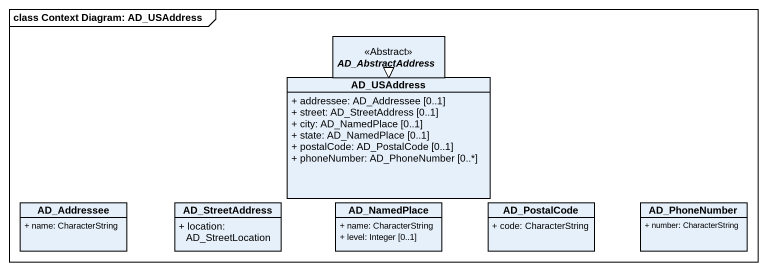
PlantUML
@startuml
mainframe class Context Diagram: AD_USAddress
hide circle
hide empty members
skinparam classAttributeIconSize 0
abstract class AD_AbstractAddress <<Abstract>>
class AD_USAddress {
  + addressee: AD_Addressee [0..1]
  + street: AD_StreetAddress [0..1]
  + city: AD_NamedPlace [0..1]
  + state: AD_NamedPlace [0..1]
  + postalCode: AD_PostalCode [0..1]
  + phoneNumber: AD_PhoneNumber [0..*]
}
class AD_Addressee {
  + name: CharacterString
}
class AD_StreetAddress {
  + location: AD_StreetLocation
}
class AD_NamedPlace {
  + name: CharacterString
  + level: Integer [0..1]
}
class AD_PostalCode {
  + code: CharacterString
}
class AD_PhoneNumber {
  + number: CharacterString
}
AD_USAddress -up-|> AD_AbstractAddress
@enduml
